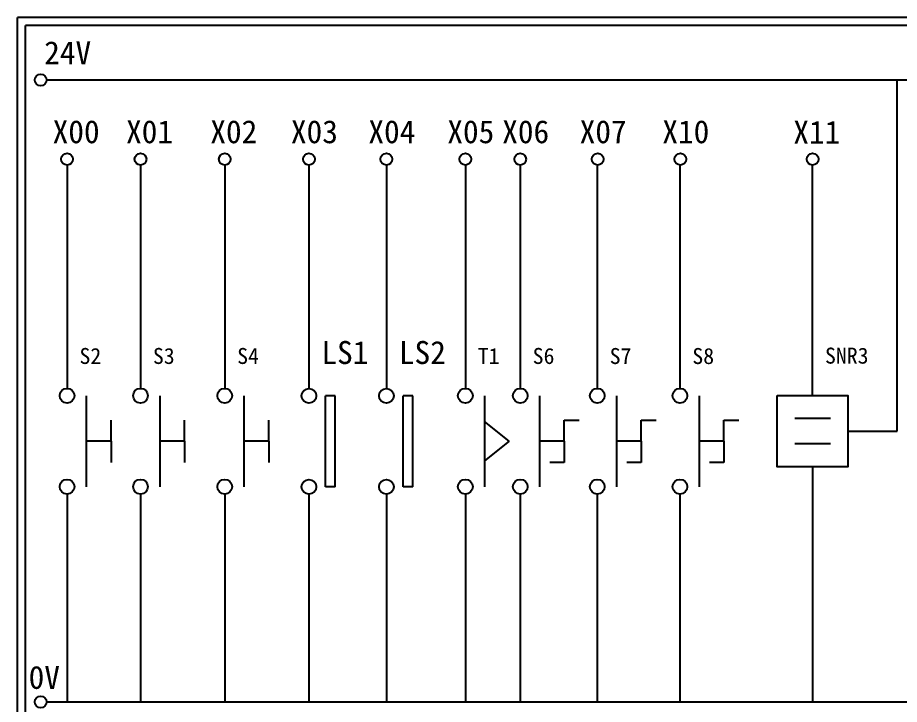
# Model space of a CAD drawing. Extents: x 325 to 612, y 3 to 207.
# Drawn here: x 325.3 to 463.2, y 99.6 to 207 of the extents above; entities that cross this region are included whole.
import ezdxf

# ---------------------------------------------------------------- set-up
doc = ezdxf.new("R2010")
doc.units = 0
doc.layers.get('0').update_dxf_attribs({"linetype": 'CONTINUOUS'})
doc.layers.add('圖框層', color=7, linetype='CONTINUOUS')
doc.layers.add('標尺寸層', color=3, linetype='CONTINUOUS')
doc.styles.add('STSL', font='KAIU.TTF')

msp = doc.modelspace()

# ---------------------------------------------------------------- linework, layer by layer
for p, q in [((462.82, 142.31), (462.82, 197.22)), ((449.6, 147.89), (449.6, 183.91)), ((374.97, 147.83), (373.46, 147.83)), ((387.08, 147.83), (385.58, 147.83)), ((339.92, 140.73), (339.92, 144.04)), ((351.4, 140.73), (351.4, 144.04)), ((364.57, 140.73), (364.57, 144.04)), ((455.11, 142.31), (462.82, 142.31)), ((339.92, 140.73), (339.92, 137.42)), ((351.4, 140.73), (351.4, 137.42)), ((364.57, 140.73), (364.57, 137.42)), ((449.6, 136.73), (449.6, 99.96)), ((374.97, 133.6), (373.46, 133.6)), ((387.08, 133.6), (385.58, 133.6))]:
    msp.add_line(p, q)
at = {"color": 7}
for p, q in [((410.76, 140.73), (410.76, 144.04)), ((422.8, 140.72), (422.8, 144.03)), ((435.72, 140.72), (435.72, 144.03)), ((410.76, 140.73), (410.76, 137.42)), ((422.8, 140.72), (422.8, 137.41)), ((435.72, 140.72), (435.72, 137.41))]:
    msp.add_line(p, q, dxfattribs=at)
msp.add_lwpolyline([(444.08, 147.89), (455.11, 147.89), (455.11, 136.73), (444.08, 136.73)], close=True)
at = {"layer": '圖框層', "color": 7}
for p, q in [((612.32, 206.97), (325.32, 206.97)), ((325.32, 3), (325.32, 206.97)), ((611.07, 205.72), (326.57, 205.72)), ((326.57, 4.25), (326.57, 205.72))]:
    msp.add_line(p, q, dxfattribs=at)
at = {"layer": '標尺寸層', "color": 7}
for p, q in [((329.84, 197.22), (607.44, 197.22)), ((333.05, 183.91), (333.05, 148.99)), ((344.53, 183.91), (344.53, 148.99)), ((357.7, 183.91), (357.7, 148.99)), ((370.86, 183.91), (370.86, 148.99)), ((382.97, 183.91), (382.97, 148.99)), ((395.31, 183.91), (395.31, 148.99)), ((403.89, 183.91), (403.89, 148.99)), ((415.93, 183.91), (415.93, 148.99)), ((428.85, 183.91), (428.85, 148.99)), ((336.05, 147.84), (336.05, 133.61)), ((347.53, 147.84), (347.53, 133.61)), ((360.7, 147.84), (360.7, 133.61)), ((373.46, 133.6), (373.46, 147.83)), ((374.97, 133.6), (374.97, 147.83)), ((385.58, 133.6), (385.58, 147.83)), ((387.08, 133.6), (387.08, 147.83)), ((398.32, 147.84), (398.32, 133.61)), ((406.89, 147.84), (406.89, 133.61)), ((418.93, 147.84), (418.93, 133.61)), ((431.85, 147.84), (431.85, 133.61)), ((402.18, 140.73), (398.33, 143.8)), ((410.76, 144.04), (413.1, 144.04)), ((422.8, 144.03), (425.14, 144.03)), ((435.72, 144.03), (438.06, 144.03)), ((446.83, 144.34), (452.4, 144.34)), ((339.92, 140.73), (336.05, 140.73)), ((351.4, 140.73), (347.53, 140.73)), ((364.57, 140.73), (360.7, 140.73)), ((402.18, 140.73), (398.33, 137.65)), ((410.76, 140.73), (406.89, 140.73)), ((422.8, 140.72), (418.93, 140.72)), ((435.72, 140.72), (431.85, 140.72)), ((446.83, 140.37), (452.4, 140.37)), ((410.76, 137.42), (408.53, 137.42)), ((422.8, 137.41), (420.57, 137.41)), ((435.72, 137.41), (433.48, 137.41)), ((333.05, 132.46), (333.05, 99.96)), ((344.53, 132.46), (344.53, 99.96)), ((357.7, 132.46), (357.7, 99.96)), ((370.86, 132.46), (370.86, 99.96)), ((370.86, 132.45), (370.86, 99.96)), ((382.97, 132.46), (382.97, 99.96)), ((382.97, 132.45), (382.97, 99.96)), ((395.31, 132.46), (395.31, 99.96)), ((403.89, 132.46), (403.89, 99.96)), ((415.93, 132.46), (415.93, 99.95)), ((428.85, 132.46), (428.85, 99.95)), ((330.05, 99.96), (607.92, 99.96))]:
    msp.add_line(p, q, dxfattribs=at)
for centre, radius in [((328.92, 197.22), 0.92), ((333.05, 184.83), 0.92), ((344.53, 184.83), 0.92), ((357.7, 184.83), 0.92), ((357.7, 184.83), 0.92), ((370.86, 184.83), 0.92), ((382.97, 184.83), 0.92), ((395.31, 184.83), 0.92), ((403.89, 184.83), 0.92), ((416, 184.83), 0.92), ((428.92, 184.83), 0.92), ((449.6, 184.83), 0.92), ((333.05, 147.84), 1.15), ((344.53, 147.84), 1.15), ((357.7, 147.84), 1.15), ((370.86, 147.83), 1.15), ((382.97, 147.83), 1.15), ((395.31, 147.84), 1.15), ((403.89, 147.84), 1.15), ((415.93, 147.84), 1.15), ((428.85, 147.84), 1.15), ((333.05, 133.61), 1.15), ((344.53, 133.61), 1.15), ((357.7, 133.61), 1.15), ((370.86, 133.6), 1.15), ((382.97, 133.6), 1.15), ((395.31, 133.61), 1.15), ((403.89, 133.61), 1.15), ((415.93, 133.61), 1.15), ((428.85, 133.61), 1.15), ((328.92, 99.96), 0.92)]:
    msp.add_circle(centre, radius, dxfattribs=at)

# ---------------------------------------------------------------- texts
at = {"layer": '圖框層', "color": 4, "style": 'STSL'}
for s, height, p in [('24V', 3.6, (329.47, 199.68)), ('X00', 3.6, (330.79, 187.33)), ('X01', 3.6, (342.27, 187.33)), ('X02', 3.6, (355.44, 187.33)), ('X03', 3.6, (368.04, 187.33)), ('X04', 3.6, (380.15, 187.33)), ('X05', 3.6, (392.49, 187.33)), ('X06', 3.6, (401.07, 187.33)), ('X07', 3.6, (413.18, 187.33)), ('X10', 3.6, (426.1, 187.33)), ('X11', 3.6, (446.58, 187.24)), ('LS1', 3.6, (372.81, 152.8)), ('LS2', 3.6, (384.92, 152.8)), ('S2', 2.5, (334.99, 152.81)), ('S3', 2.5, (346.47, 152.81)), ('S4', 2.5, (359.64, 152.81)), ('T1', 2.5, (397.26, 152.81)), ('S6', 2.5, (405.84, 152.81)), ('S7', 2.5, (417.88, 152.8)), ('S8', 2.5, (430.8, 152.8)), ('SNR3', 2.5, (451.54, 152.86)), ('0V', 3.6, (327.04, 102))]:
    msp.add_text(s, height=height, dxfattribs=at).set_placement(p)

doc.saveas('drawing.dxf')
